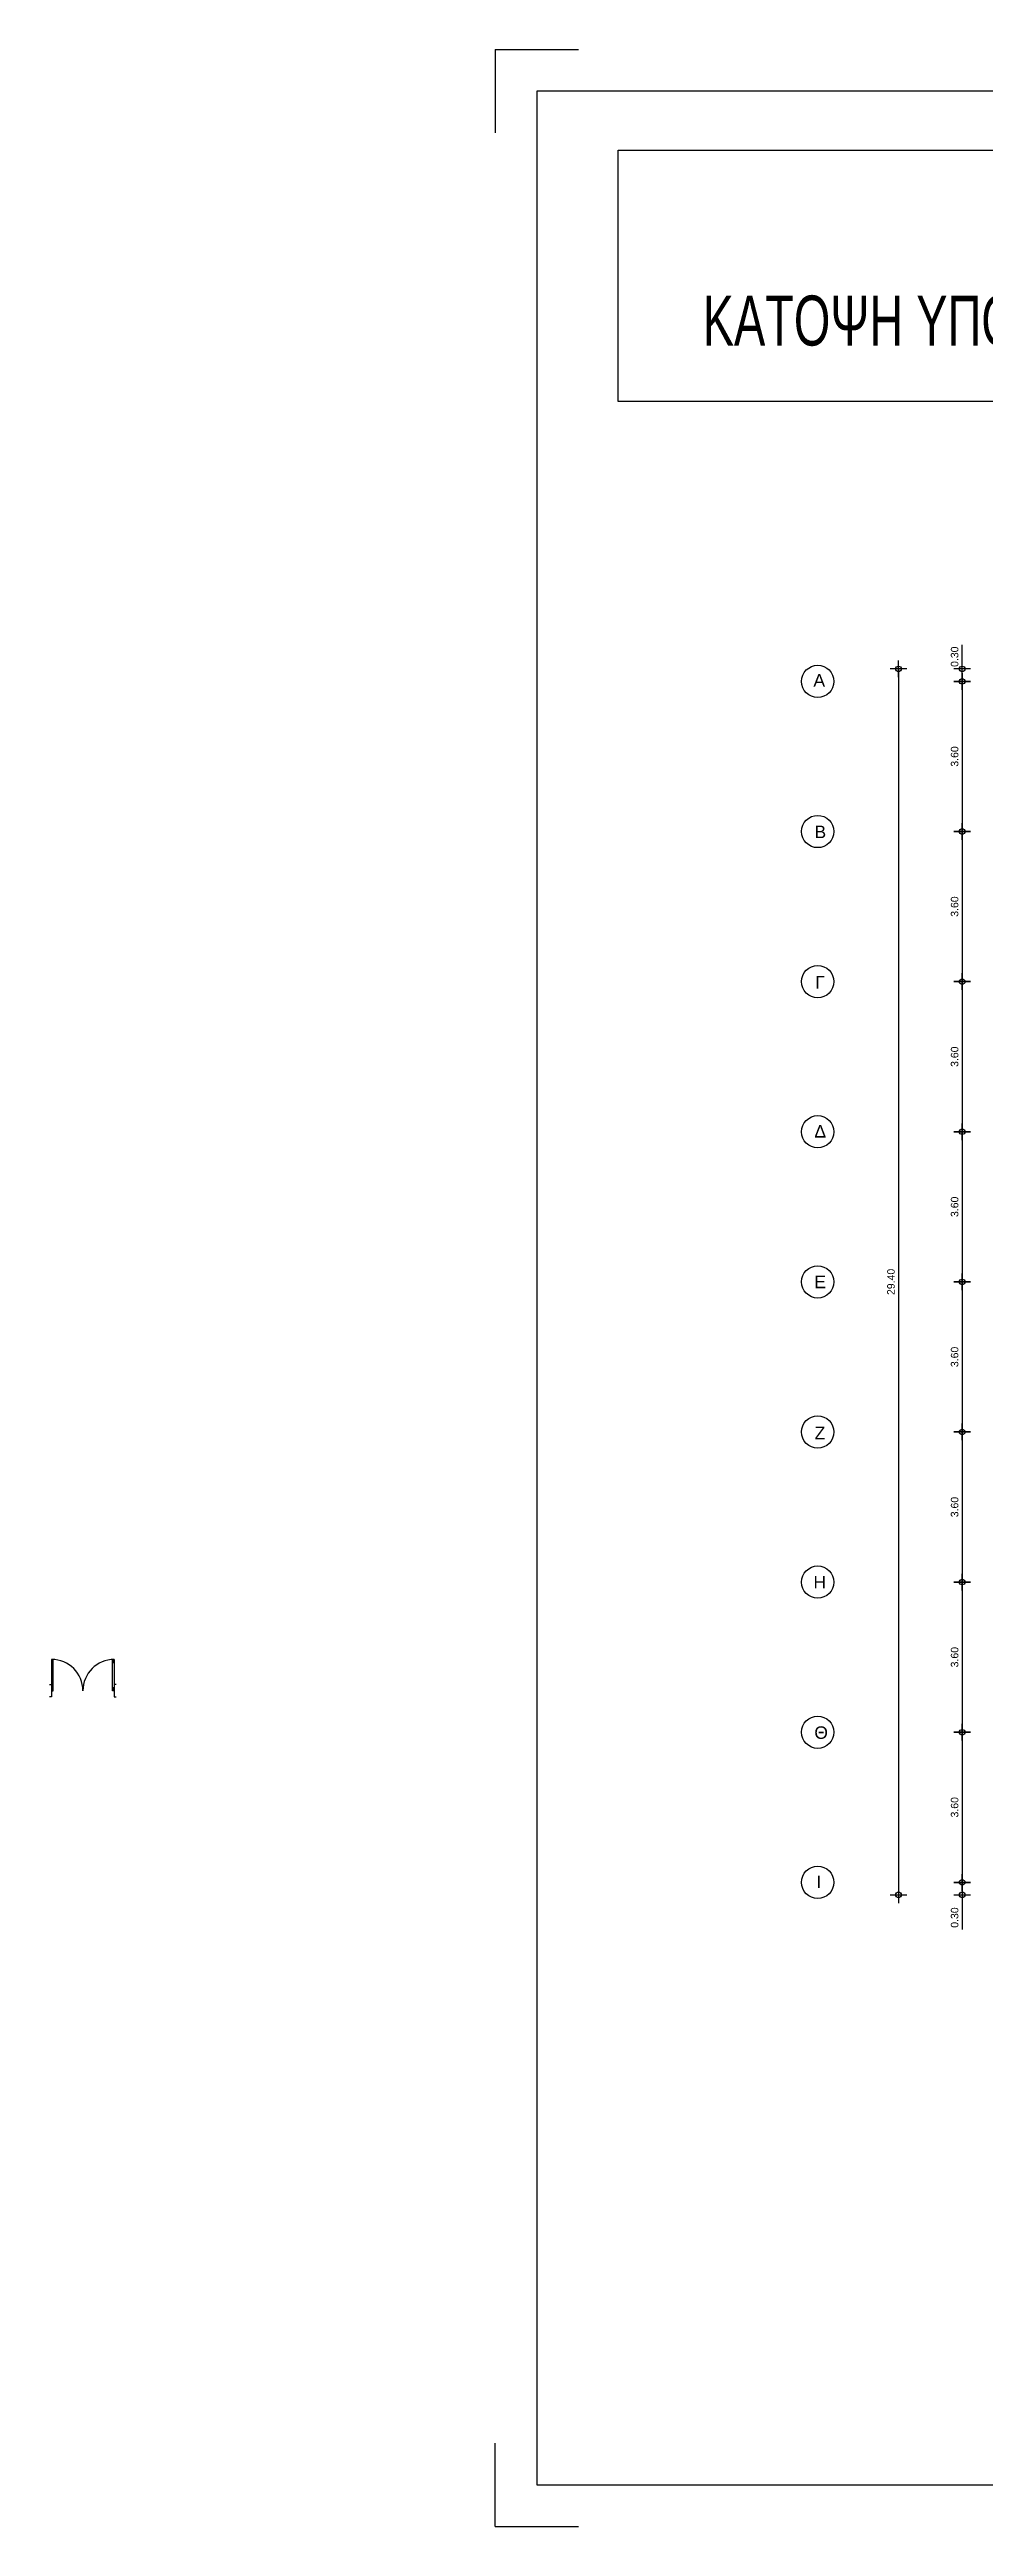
# Model space of a CAD drawing. Header units: metres. Extents: x -11 to 85, y -301 to 135.
# Drawn here: x -10.7 to 11.7, y -300.7 to -241.3 of the extents above; entities that cross this region are included whole.
import ezdxf

# ---------------------------------------------------------------- set-up
doc = ezdxf.new("R2010")
doc.units = ezdxf.units.M
doc.header["$LTSCALE"] = 0.036
doc.header["$PDMODE"] = 2
for name, color, linetype in [('arxitek ypogeio', 252, 'Continuous'), ('BORDER', 5, 'Continuous'), ('DIMBLK', 252, 'Continuous'), ('LAYER-ON', 4, 'Continuous'), ('MARKS', 2, 'Continuous'), ('NOTES', 3, 'Continuous'), ('Parathira', 252, 'Continuous')]:
    doc.layers.add(name, color=color, linetype=linetype)
doc.styles.add('COMU-N', font='arial.ttf')
doc.styles.add('outu-c', font='ugoutl-s.shx', dxfattribs={"width": 0.7})
doc.styles.get("Standard").update_dxf_attribs({"font": 'arial.ttf'})
doc.dimstyles.new('CADWDOT', dxfattribs={"dimscale": 0.1, "dimtxt": 1.8, "dimasz": 0.08, "dimexe": 2, "dimexo": 0, "dimgap": 0.09, "dimtad": 0, "dimrnd": 0.001, "dimzin": 0, "dimdsep": 46, "dimtxsty": 'Standard', "dimblk1": 'ARTDIM', "dimblk2": 'ARTDIM', "dimsah": 1, "dimcen": 0.09, "dimdle": 0.05, "dimse1": 1, "dimse2": 1, "dimadec": 0, "dimazin": 0, "dimtfac": 1, "dimtmove": 0, "dimatfit": 3, "dimldrblk": 'ARTDIM', "dimfxl": 2, "dimtvp": 0.9999, "dimtolj": 1, "dimtzin": 0, "dimarcsym": 0})

# ---------------------------------------------------------------- blocks, each defined once
blk = doc.blocks.new('ARTDIM')
at = {"layer": 'DIMBLK'}
for p, q in [((-24.9975, 0), (24.9975, 0)), ((0, -24.9975), (0, 24.9975))]:
    blk.add_line(p, q, dxfattribs=at)
blk.add_circle((0, 0), 8.25, dxfattribs=at)
blk = doc.blocks.new('*D1514')
at = {"layer": 'arxitek ypogeio', "color": 0, "lineweight": -2}
blk.add_line((9.674, -256.204), (9.674, -285.588), dxfattribs=at)
at = {"layer": 'Defpoints', "color": 0, "transparency": 16777216}
for p in [(13.507, -256.196), (9.674, -285.596), (13.507, -285.596)]:
    blk.add_point(p, dxfattribs=at)
at = {"layer": 'arxitek ypogeio', "color": 0, "lineweight": -2, "xscale": 0.008, "yscale": 0.008, "zscale": 0.008}
for p, rotation in [((9.674, -256.196), 90), ((9.674, -285.596), 270)]:
    blk.add_blockref('ARTDIM', p, dxfattribs=dict(at, rotation=rotation))
at = {"layer": 'arxitek ypogeio', "color": 0, "insert": (9.494, -270.896), "char_height": 0.18, "attachment_point": 5, "rotation": 90}
blk.add_mtext('\\A1;29.40', dxfattribs=at)
blk = doc.blocks.new('*D1515')
at = {"layer": 'arxitek ypogeio', "color": 0, "lineweight": -2}
for p, q in [((11.2, -256.196), (11.2, -255.621)), ((11.2, -256.488), (11.2, -256.204))]:
    blk.add_line(p, q, dxfattribs=at)
at = {"layer": 'Defpoints', "color": 0, "transparency": 16777216}
for p in [(11.2, -256.196), (13.807, -256.196), (13.807, -256.496)]:
    blk.add_point(p, dxfattribs=at)
at = {"layer": 'arxitek ypogeio', "color": 0, "lineweight": -2, "xscale": 0.008, "yscale": 0.008, "zscale": 0.008}
for p, rotation in [((11.2, -256.196), 90), ((11.2, -256.496), 270)]:
    blk.add_blockref('ARTDIM', p, dxfattribs=dict(at, rotation=rotation))
at = {"layer": 'arxitek ypogeio', "color": 0, "insert": (11.02, -255.904), "char_height": 0.18, "attachment_point": 5, "rotation": 90}
blk.add_mtext('\\A1;0.30', dxfattribs=at)
blk = doc.blocks.new('*D1516')
at = {"layer": 'arxitek ypogeio', "color": 0, "lineweight": -2}
blk.add_line((11.2, -256.504), (11.2, -260.088), dxfattribs=at)
at = {"layer": 'Defpoints', "color": 0, "transparency": 16777216}
for p in [(13.807, -256.496), (6.858, -260.096), (11.2, -260.096)]:
    blk.add_point(p, dxfattribs=at)
at = {"layer": 'arxitek ypogeio', "color": 0, "lineweight": -2, "xscale": 0.008, "yscale": 0.008, "zscale": 0.008}
for p, rotation in [((11.2, -256.496), 90), ((11.2, -260.096), 270)]:
    blk.add_blockref('ARTDIM', p, dxfattribs=dict(at, rotation=rotation))
at = {"layer": 'arxitek ypogeio', "color": 0, "insert": (11.02, -258.296), "char_height": 0.18, "attachment_point": 5, "rotation": 90}
blk.add_mtext('\\A1;3.60', dxfattribs=at)
blk = doc.blocks.new('*D1517')
at = {"layer": 'arxitek ypogeio', "color": 0, "lineweight": -2}
blk.add_line((11.2, -260.104), (11.2, -263.688), dxfattribs=at)
at = {"layer": 'Defpoints', "color": 0, "transparency": 16777216}
for p in [(6.858, -260.096), (6.858, -263.696), (11.2, -263.696)]:
    blk.add_point(p, dxfattribs=at)
at = {"layer": 'arxitek ypogeio', "color": 0, "lineweight": -2, "xscale": 0.008, "yscale": 0.008, "zscale": 0.008}
for p, rotation in [((11.2, -260.096), 90), ((11.2, -263.696), 270)]:
    blk.add_blockref('ARTDIM', p, dxfattribs=dict(at, rotation=rotation))
at = {"layer": 'arxitek ypogeio', "color": 0, "insert": (11.02, -261.896), "char_height": 0.18, "attachment_point": 5, "rotation": 90}
blk.add_mtext('\\A1;3.60', dxfattribs=at)
blk = doc.blocks.new('*D1518')
at = {"layer": 'arxitek ypogeio', "color": 0, "lineweight": -2}
blk.add_line((11.2, -263.704), (11.2, -267.288), dxfattribs=at)
at = {"layer": 'Defpoints', "color": 0, "transparency": 16777216}
for p in [(6.858, -263.696), (6.858, -267.296), (11.2, -267.296)]:
    blk.add_point(p, dxfattribs=at)
at = {"layer": 'arxitek ypogeio', "color": 0, "lineweight": -2, "xscale": 0.008, "yscale": 0.008, "zscale": 0.008}
for p, rotation in [((11.2, -263.696), 90), ((11.2, -267.296), 270)]:
    blk.add_blockref('ARTDIM', p, dxfattribs=dict(at, rotation=rotation))
at = {"layer": 'arxitek ypogeio', "color": 0, "insert": (11.02, -265.496), "char_height": 0.18, "attachment_point": 5, "rotation": 90}
blk.add_mtext('\\A1;3.60', dxfattribs=at)
blk = doc.blocks.new('*D1519')
at = {"layer": 'arxitek ypogeio', "color": 0, "lineweight": -2}
blk.add_line((11.2, -267.304), (11.2, -270.888), dxfattribs=at)
at = {"layer": 'Defpoints', "color": 0, "transparency": 16777216}
for p in [(6.858, -267.296), (6.858, -270.896), (11.2, -270.896)]:
    blk.add_point(p, dxfattribs=at)
at = {"layer": 'arxitek ypogeio', "color": 0, "lineweight": -2, "xscale": 0.008, "yscale": 0.008, "zscale": 0.008}
for p, rotation in [((11.2, -267.296), 90), ((11.2, -270.896), 270)]:
    blk.add_blockref('ARTDIM', p, dxfattribs=dict(at, rotation=rotation))
at = {"layer": 'arxitek ypogeio', "color": 0, "insert": (11.02, -269.096), "char_height": 0.18, "attachment_point": 5, "rotation": 90}
blk.add_mtext('\\A1;3.60', dxfattribs=at)
blk = doc.blocks.new('*D1520')
at = {"layer": 'arxitek ypogeio', "color": 0, "lineweight": -2}
blk.add_line((11.2, -270.904), (11.2, -274.488), dxfattribs=at)
at = {"layer": 'Defpoints', "color": 0, "transparency": 16777216}
for p in [(6.858, -270.896), (6.858, -274.496), (11.2, -274.496)]:
    blk.add_point(p, dxfattribs=at)
at = {"layer": 'arxitek ypogeio', "color": 0, "lineweight": -2, "xscale": 0.008, "yscale": 0.008, "zscale": 0.008}
for p, rotation in [((11.2, -270.896), 90), ((11.2, -274.496), 270)]:
    blk.add_blockref('ARTDIM', p, dxfattribs=dict(at, rotation=rotation))
at = {"layer": 'arxitek ypogeio', "color": 0, "insert": (11.02, -272.696), "char_height": 0.18, "attachment_point": 5, "rotation": 90}
blk.add_mtext('\\A1;3.60', dxfattribs=at)
blk = doc.blocks.new('*D1521')
at = {"layer": 'arxitek ypogeio', "color": 0, "lineweight": -2}
blk.add_line((11.2, -274.504), (11.2, -278.088), dxfattribs=at)
at = {"layer": 'Defpoints', "color": 0, "transparency": 16777216}
for p in [(6.858, -274.496), (6.858, -278.096), (11.2, -278.096)]:
    blk.add_point(p, dxfattribs=at)
at = {"layer": 'arxitek ypogeio', "color": 0, "lineweight": -2, "xscale": 0.008, "yscale": 0.008, "zscale": 0.008}
for p, rotation in [((11.2, -274.496), 90), ((11.2, -278.096), 270)]:
    blk.add_blockref('ARTDIM', p, dxfattribs=dict(at, rotation=rotation))
at = {"layer": 'arxitek ypogeio', "color": 0, "insert": (11.02, -276.296), "char_height": 0.18, "attachment_point": 5, "rotation": 90}
blk.add_mtext('\\A1;3.60', dxfattribs=at)
blk = doc.blocks.new('*D1522')
at = {"layer": 'arxitek ypogeio', "color": 0, "lineweight": -2}
blk.add_line((11.2, -278.104), (11.2, -281.688), dxfattribs=at)
at = {"layer": 'Defpoints', "color": 0, "transparency": 16777216}
for p in [(6.858, -278.096), (6.858, -281.696), (11.2, -281.696)]:
    blk.add_point(p, dxfattribs=at)
at = {"layer": 'arxitek ypogeio', "color": 0, "lineweight": -2, "xscale": 0.008, "yscale": 0.008, "zscale": 0.008}
for p, rotation in [((11.2, -278.096), 90), ((11.2, -281.696), 270)]:
    blk.add_blockref('ARTDIM', p, dxfattribs=dict(at, rotation=rotation))
at = {"layer": 'arxitek ypogeio', "color": 0, "insert": (11.02, -279.896), "char_height": 0.18, "attachment_point": 5, "rotation": 90}
blk.add_mtext('\\A1;3.60', dxfattribs=at)
blk = doc.blocks.new('*D1523')
at = {"layer": 'arxitek ypogeio', "color": 0, "lineweight": -2}
blk.add_line((11.2, -281.704), (11.2, -285.288), dxfattribs=at)
at = {"layer": 'Defpoints', "color": 0, "transparency": 16777216}
for p in [(6.858, -281.696), (6.858, -285.296), (11.2, -285.296)]:
    blk.add_point(p, dxfattribs=at)
at = {"layer": 'arxitek ypogeio', "color": 0, "lineweight": -2, "xscale": 0.008, "yscale": 0.008, "zscale": 0.008}
for p, rotation in [((11.2, -281.696), 90), ((11.2, -285.296), 270)]:
    blk.add_blockref('ARTDIM', p, dxfattribs=dict(at, rotation=rotation))
at = {"layer": 'arxitek ypogeio', "color": 0, "insert": (11.02, -283.496), "char_height": 0.18, "attachment_point": 5, "rotation": 90}
blk.add_mtext('\\A1;3.60', dxfattribs=at)
blk = doc.blocks.new('*D1524')
at = {"layer": 'arxitek ypogeio', "color": 0, "lineweight": -2}
for p, q in [((11.2, -285.304), (11.2, -285.588)), ((11.2, -285.596), (11.2, -286.424))]:
    blk.add_line(p, q, dxfattribs=at)
at = {"layer": 'Defpoints', "color": 0, "transparency": 16777216}
for p in [(6.858, -285.296), (11.2, -285.596), (13.507, -285.596)]:
    blk.add_point(p, dxfattribs=at)
at = {"layer": 'arxitek ypogeio', "color": 0, "lineweight": -2, "xscale": 0.008, "yscale": 0.008, "zscale": 0.008}
for p, rotation in [((11.2, -285.296), 90), ((11.2, -285.596), 270)]:
    blk.add_blockref('ARTDIM', p, dxfattribs=dict(at, rotation=rotation))
at = {"layer": 'arxitek ypogeio', "color": 0, "insert": (11.02, -286.141), "char_height": 0.18, "attachment_point": 5, "rotation": 90}
blk.add_mtext('\\A1;0.30', dxfattribs=at)
blk = doc.blocks.new('art103')
at = {"layer": 'BORDER'}
for p, q in [((20.75, 14.6), (0.25, 14.6)), ((0.25, 14.6), (0.25, 0.25)), ((0.25, 0.25), (20.75, 0.25))]:
    blk.add_line(p, q, dxfattribs=at)
at = {"layer": 'MARKS'}
for p, q in [((0, 14.85), (0, 14.35)), ((0, 14.85), (0.5, 14.85)), ((0, 0), (0, 0.5)), ((0, 0), (0.5, 0))]:
    blk.add_line(p, q, dxfattribs=at)
blk = doc.blocks.new('A$C31B96D1E')
at = {"layer": 'Parathira'}
for p, q in [((0.05, 0.6), (0.05, -0.15)), ((0.057, 0.525), (0.057, 0.6)), ((0.065, 0.525), (0.065, 0.6)), ((0.072, 0.525), (0.072, 0.6)), ((0.08, 0.525), (0.08, 0.599)), ((0.087, -0.15), (0.087, 0.599)), ((1.512, -0.15), (1.512, 0.599)), ((1.52, 0.525), (1.52, 0.599)), ((1.527, 0.525), (1.527, 0.6)), ((1.535, 0.525), (1.535, 0.6)), ((1.542, 0.525), (1.542, 0.6)), ((1.55, 0.6), (1.55, -0.15)), ((0, 0), (0.05, 0)), ((0.087, 0.525), (0.05, 0.525)), ((0.05, 0), (0.05, -0.3)), ((1.512, 0.525), (1.55, 0.525)), ((1.6, 0), (1.55, 0)), ((1.55, 0), (1.55, -0.3)), ((0.05, -0.3), (0, -0.3)), ((0.087, -0.075), (0.05, -0.075)), ((0.05, -0.15), (0.087, -0.15)), ((0.057, -0.15), (0.057, -0.075)), ((0.065, -0.15), (0.065, -0.075)), ((0.072, -0.15), (0.072, -0.075)), ((0.08, -0.15), (0.08, -0.075)), ((1.512, -0.075), (1.55, -0.075)), ((1.55, -0.15), (1.512, -0.15)), ((1.52, -0.15), (1.52, -0.075)), ((1.527, -0.15), (1.527, -0.075)), ((1.535, -0.15), (1.535, -0.075)), ((1.542, -0.15), (1.542, -0.075)), ((1.55, -0.3), (1.6, -0.3))]:
    blk.add_line(p, q, dxfattribs=at)
for centre, start, end in [((0.05, -0.15), 0, 90), ((1.55, -0.15), 90, 180)]:
    blk.add_arc(centre, 0.75, start, end, dxfattribs=at)

msp = doc.modelspace()

# ---------------------------------------------------------------- linework, layer by layer
at = {"layer": 'arxitek ypogeio'}
for centre in [(7.737, -256.496), (7.737, -260.096), (7.737, -263.696), (7.737, -267.296), (7.737, -270.896), (7.737, -274.496), (7.737, -278.096), (7.737, -281.696), (7.737, -285.296)]:
    msp.add_circle(centre, 0.387, dxfattribs=at)
at = {"layer": 'NOTES', "color": 2}
msp.add_lwpolyline([(2.95, -243.758), (19.185, -243.758), (19.185, -249.785), (2.95, -249.785)], close=True, dxfattribs=at)

# ---------------------------------------------------------------- block references
at = {"layer": 'arxitek ypogeio'}
msp.add_blockref('A$C31B96D1E', (-10.68, -280.55), dxfattribs=at)
at = {"layer": 'LAYER-ON', "xscale": 4, "yscale": 4, "zscale": 4}
msp.add_blockref('art103', (0, -300.743), dxfattribs=at)

# ---------------------------------------------------------------- texts
at = {"layer": 'arxitek ypogeio', "style": 'COMU-N'}
for s, p in [('Α', (7.634, -256.62)), ('Β', (7.66, -260.255)), ('Γ', (7.679, -263.863)), ('Δ', (7.657, -267.434)), ('Ε', (7.657, -271.048)), ('Ζ', (7.663, -274.67)), ('Η', (7.634, -278.248)), ('Θ', (7.656, -281.855)), ('Ι', (7.704, -285.434))]:
    msp.add_text(s, height=0.3, dxfattribs=at).set_placement(p)
at = {"layer": 'NOTES', "color": 2, "style": 'outu-c', "width": 0.7}
msp.add_text('ΚΑΤΟΨΗ ΥΠΟΓΕΙΟΥ', height=1.2, dxfattribs=at).set_placement((4.981, -248.442))

# ---------------------------------------------------------------- dimensions: what is measured, and where the dimension line sits
at = {"layer": 'arxitek ypogeio'}
for base, p1, p2, picture, middle in [((9.674, -285.596), (13.507, -256.196), (13.507, -285.596), '*D1514', (9.494, -270.896)), ((11.2, -256.196), (13.807, -256.496), (13.807, -256.196), '*D1515', (11.02, -255.904)), ((11.2, -260.096), (13.807, -256.496), (6.858, -260.096), '*D1516', (11.02, -258.296)), ((11.2, -263.696), (6.858, -260.096), (6.858, -263.696), '*D1517', (11.02, -261.896)), ((11.2, -267.296), (6.858, -263.696), (6.858, -267.296), '*D1518', (11.02, -265.496)), ((11.2, -270.896), (6.858, -267.296), (6.858, -270.896), '*D1519', (11.02, -269.096)), ((11.2, -274.496), (6.858, -270.896), (6.858, -274.496), '*D1520', (11.02, -272.696)), ((11.2, -278.096), (6.858, -274.496), (6.858, -278.096), '*D1521', (11.02, -276.296)), ((11.2, -281.696), (6.858, -278.096), (6.858, -281.696), '*D1522', (11.02, -279.896)), ((11.2, -285.296), (6.858, -281.696), (6.858, -285.296), '*D1523', (11.02, -283.496))]:
    dim = msp.add_linear_dim(base=base, p1=p1, p2=p2, angle=90, dimstyle='CADWDOT', dxfattribs=at)
    dim.commit()
    dim.dimension.update_dxf_attribs({"geometry": picture, "text_midpoint": middle})
dim = msp.add_linear_dim(base=(11.2, -285.596), p1=(6.858, -285.296), p2=(13.507, -285.596), angle=90, dimstyle='CADWDOT', dxfattribs=at)
dim.commit()
dim.dimension.update_dxf_attribs({"geometry": '*D1524', "text_midpoint": (11.2, -286.141), "dimtype": 160})

doc.saveas('drawing.dxf')
